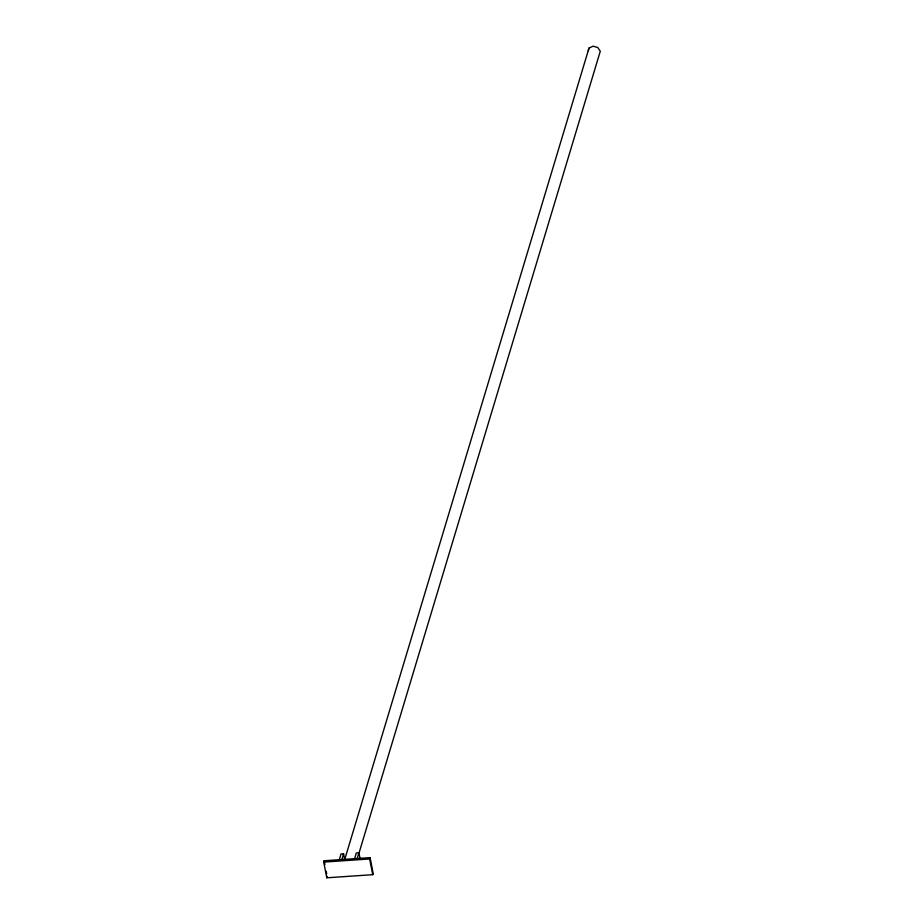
<?xml version="1.0" encoding="UTF-8"?>
<svg xmlns="http://www.w3.org/2000/svg" width="924" height="924" viewBox="0 0 924 924"><rect width="100%" height="100%" fill="white"/><g stroke="black" fill="none" stroke-linecap="round" stroke-linejoin="round"><path stroke-width="1.39" d="M588.311 50.716L589.004 48.083L593.058 46.2L597.724 47.494L600.288 51.201L358.847 853.637M323.712 862.092L324.116 860.752L370.062 857.634L373.146 873.33L372.742 874.681L326.796 877.8L323.712 862.092L369.658 858.974L370.062 857.634M326.796 877.8L327.2 876.46M339.408 859.355L341.025 853.972L343.578 853.799L344.687 859.401M341.961 859.181L343.578 853.799M344.467 860.371L589.004 48.083M354.724 858.304L356.341 852.933L358.893 852.76L360.002 858.361M356.872 859.482L358.893 852.76M369.658 858.974L372.742 874.681M324.116 860.752L324.89 864.679M326.172 871.216L326.692 873.838"/></g></svg>
